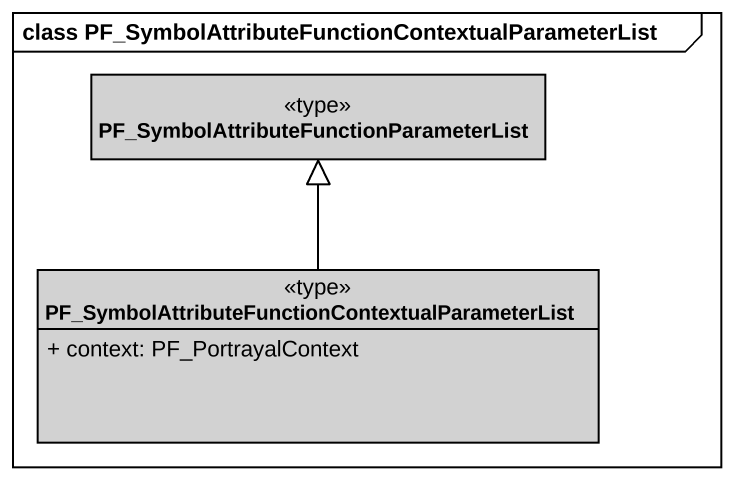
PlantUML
@startuml
mainframe class PF_SymbolAttributeFunctionContextualParameterList
hide circle
hide empty members
skinparam classAttributeIconSize 0
class "PF_SymbolAttributeFunctionParameterList" as PF_SymbolAttributeFunctionPa <<type>> #D2D2D2
class "PF_SymbolAttributeFunctionContextualParameterList" as PF_SymbolAttributeFunctionCo <<type>> #D2D2D2 {
  + context: PF_PortrayalContext
}
PF_SymbolAttributeFunctionCo -up-|> PF_SymbolAttributeFunctionPa
@enduml
